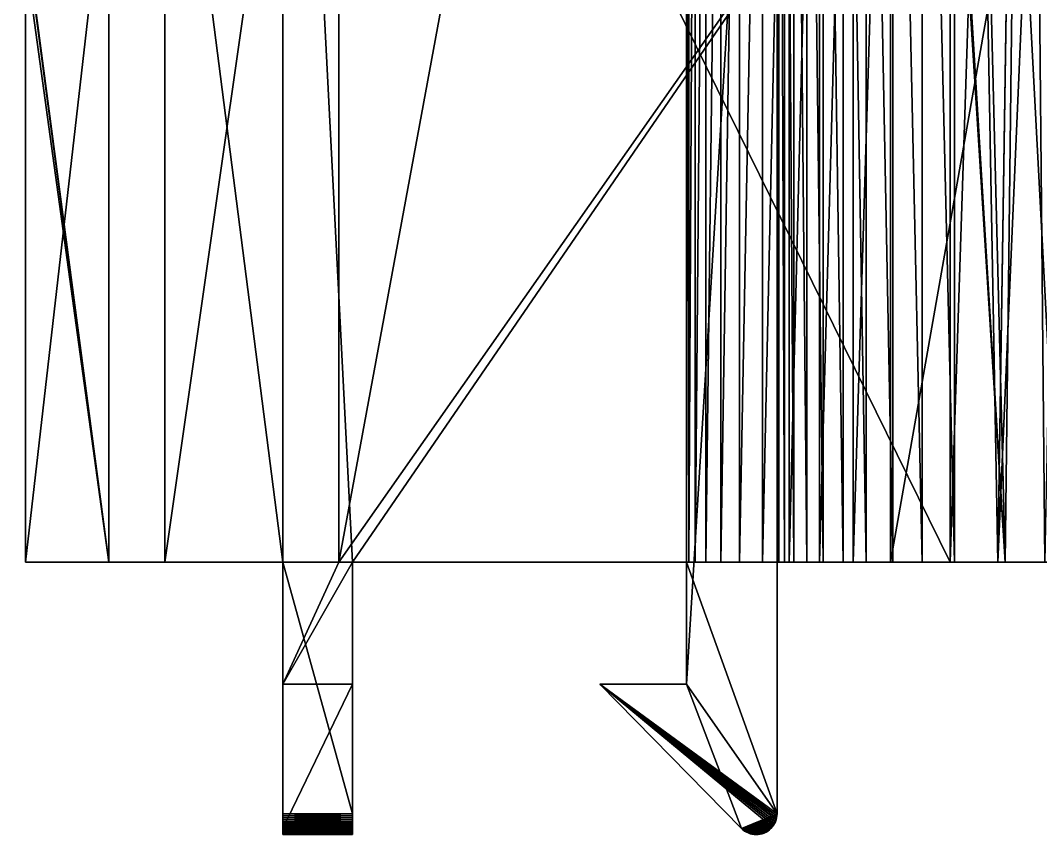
# Model space of a CAD drawing. Header units: inches. Extents: x 0 to 4.61, y -0.39 to 1.95.
# Drawn here: x 0.542 to 2.009, y -0.392 to 0.779 of the extents above; entities that cross this region are included whole.
import ezdxf

# ---------------------------------------------------------------- set-up
doc = ezdxf.new("R2010")
doc.units = ezdxf.units.IN
doc.header["$LTSCALE"] = 65.185185
doc.header["$MEASUREMENT"] = 0
for name, color, linetype in [('1', 7, 'CONTINUOUS'), ('11', 7, 'CONTINUOUS'), ('12', 7, 'CONTINUOUS'), ('13', 7, 'CONTINUOUS'), ('14', 7, 'CONTINUOUS'), ('16', 7, 'CONTINUOUS'), ('17', 7, 'CONTINUOUS'), ('18', 7, 'CONTINUOUS'), ('19', 7, 'CONTINUOUS'), ('2', 7, 'CONTINUOUS'), ('23', 7, 'CONTINUOUS'), ('24', 7, 'CONTINUOUS'), ('25', 7, 'CONTINUOUS'), ('27', 7, 'CONTINUOUS'), ('33', 7, 'CONTINUOUS'), ('37', 7, 'CONTINUOUS'), ('38', 7, 'CONTINUOUS'), ('39', 7, 'CONTINUOUS'), ('4', 7, 'CONTINUOUS'), ('40', 7, 'CONTINUOUS'), ('41', 7, 'CONTINUOUS'), ('42', 7, 'CONTINUOUS'), ('43', 7, 'CONTINUOUS'), ('44', 7, 'CONTINUOUS'), ('45', 7, 'CONTINUOUS'), ('5', 7, 'CONTINUOUS'), ('6', 7, 'CONTINUOUS')]:
    doc.layers.add(name, color=color, linetype=linetype)

msp = doc.modelspace()

# ---------------------------------------------------------------- linework, layer by layer
at = {"layer": '1', "color": 7, "linetype": 'CONTINUOUS', "true_color": 0xa3a3a3}
for points in [[(1.5, 0, -0.3787), (1.5, 0, -0.1), (1.5, 1.75), (1.5, 0, -0.3787)], [(1.5, 0, -0.3787), (1.5, 1.75), (1.5, 1.75, -0.3787), (1.5, 0, -0.3787)], [(1.5, 1.75), (1.5, 0, -0.1), (1.5, -0.175, -0.1), (1.5, 1.75)], [(1.5, -0.175), (1.5, 1.75), (1.5, -0.175, -0.1), (1.5, -0.175)]]:
    msp.add_3dface(points, dxfattribs=at)
at = {"layer": '11', "color": 7, "linetype": 'CONTINUOUS', "true_color": 0xa3a3a3}
for points in [[(0.55, 0, -2.5), (0.75, 0, -2.5), (0.75, 1.75, -2.5), (0.55, 0, -2.5)], [(0.55, 0, -2.5), (0.75, 1.75, -2.5), (0.55, 0.87, -2.5), (0.55, 0, -2.5)]]:
    msp.add_3dface(points, dxfattribs=at)
at = {"layer": '12', "color": 7, "linetype": 'CONTINUOUS', "true_color": 0xa3a3a3}
for points in [[(0.75, 0, -2.5), (1, 0, -3), (1, 1.75, -3), (0.75, 0, -2.5)], [(0.75, 1.75, -2.5), (0.75, 0, -2.5), (1, 1.75, -3), (0.75, 1.75, -2.5)]]:
    msp.add_3dface(points, dxfattribs=at)
at = {"layer": '13', "color": 7, "linetype": 'CONTINUOUS', "true_color": 0xa3a3a3}
for points in [[(1.63, 0, -0.1), (1.63, 0, -0.3787), (1.63, 1.95, -0.3787), (1.63, 0, -0.1)], [(1.63, -0.3616), (1.63, 0, -0.1), (1.63, 1.95, -0.3787), (1.63, -0.3616)], [(1.63, 1.95), (1.63, -0.3616), (1.63, 1.95, -0.3787), (1.63, 1.95)], [(1.63, -0.3616, -0.1), (1.63, 0, -0.1), (1.63, -0.3616), (1.63, -0.3616, -0.1)]]:
    msp.add_3dface(points, dxfattribs=at)
at = {"layer": '14', "color": 7, "linetype": 'CONTINUOUS', "true_color": 0xa3a3a3}
for points in [[(1.8848, 0, -0.9939), (4.6056, 0, -3.7147), (1.8848, 1.95, -0.9939), (1.8848, 0, -0.9939)], [(1.8848, 1.95, -0.9939), (4.6056, 0, -3.7147), (2.1926, 1.95, -1.3017), (1.8848, 1.95, -0.9939)]]:
    msp.add_3dface(points, dxfattribs=at)
at = {"layer": '16', "color": 7, "linetype": 'CONTINUOUS', "true_color": 0xa3a3a3}
for points in [[(1.0197, 0, -3.13), (0.9197, 0, -3.13), (0.9197, 1.95, -3.13), (1.0197, 0, -3.13)], [(1.8787, 0, -3.13), (1.0197, 0, -3.13), (0.9197, 1.95, -3.13), (1.8787, 0, -3.13)], [(1.8787, 1.3869, -3.13), (1.8787, 0, -3.13), (0.9197, 1.95, -3.13), (1.8787, 1.3869, -3.13)], [(0.9197, 0, -3.13), (1.0197, 0, -3.13), (1.0197, -0.3616, -3.13), (0.9197, 0, -3.13)], [(0.9197, -0.3616, -3.13), (0.9197, 0, -3.13), (1.0197, -0.3616, -3.13), (0.9197, -0.3616, -3.13)]]:
    msp.add_3dface(points, dxfattribs=at)
at = {"layer": '17', "color": 7, "linetype": 'CONTINUOUS', "true_color": 0xa3a3a3}
for points in [[(1.8787, 0, -3.13), (1.8787, 1.3869, -3.13), (1.9226, 1.346, -3.1311), (1.8787, 0, -3.13)], [(1.947, 0, -3.1327), (1.8787, 0, -3.13), (1.9226, 1.346, -3.1311), (1.947, 0, -3.1327)], [(1.9668, 1.3038, -3.1345), (1.947, 0, -3.1327), (1.9226, 1.346, -3.1311), (1.9668, 1.3038, -3.1345)], [(1.9668, 1.3007, -3.1345), (1.947, 0, -3.1327), (1.9668, 1.3038, -3.1345), (1.9668, 1.3007, -3.1345)], [(2.0026, 1.2845, -3.1388), (1.947, 0, -3.1327), (1.9668, 1.3007, -3.1345), (2.0026, 1.2845, -3.1388)], [(2.0148, 0, -3.1407), (1.947, 0, -3.1327), (2.0026, 1.2845, -3.1388), (2.0148, 0, -3.1407)], [(2.0382, 1.2677, -3.1447), (2.0148, 0, -3.1407), (2.0026, 1.2845, -3.1388), (2.0382, 1.2677, -3.1447)]]:
    msp.add_3dface(points, dxfattribs=at)
at = {"layer": '18', "color": 7, "linetype": 'CONTINUOUS', "true_color": 0xa3a3a3}
for points in [[(1.63, 0, -0.3787), (1.6327, 0, -0.447), (1.63, 1.95, -0.3787), (1.63, 0, -0.3787)], [(1.63, 1.95, -0.3787), (1.6327, 0, -0.447), (1.6328, 1.95, -0.4474), (1.63, 1.95, -0.3787)], [(1.6327, 0, -0.447), (1.6407, 0, -0.5148), (1.6328, 1.95, -0.4474), (1.6327, 0, -0.447)], [(1.6328, 1.95, -0.4474), (1.6407, 0, -0.5148), (1.6408, 1.95, -0.515), (1.6328, 1.95, -0.4474)], [(1.6407, 0, -0.5148), (1.654, 0, -0.5818), (1.6408, 1.95, -0.515), (1.6407, 0, -0.5148)], [(1.6408, 1.95, -0.515), (1.654, 0, -0.5818), (1.654, 1.95, -0.5817), (1.6408, 1.95, -0.515)], [(1.654, 0, -0.5818), (1.6726, 0, -0.6475), (1.654, 1.95, -0.5817), (1.654, 0, -0.5818)], [(1.654, 1.95, -0.5817), (1.6726, 0, -0.6475), (1.6726, 1.95, -0.6476), (1.654, 1.95, -0.5817)], [(1.6726, 0, -0.6475), (1.6962, 0, -0.7116), (1.6726, 1.95, -0.6476), (1.6726, 0, -0.6475)], [(1.6726, 1.95, -0.6476), (1.6962, 0, -0.7116), (1.6962, 1.95, -0.7116), (1.6726, 1.95, -0.6476)], [(1.6962, 0, -0.7116), (1.7248, 0, -0.7737), (1.6962, 1.95, -0.7116), (1.6962, 0, -0.7116)], [(1.6962, 1.95, -0.7116), (1.7248, 0, -0.7737), (1.7248, 1.95, -0.7736), (1.6962, 1.95, -0.7116)], [(1.7248, 0, -0.7737), (1.7582, 0, -0.8333), (1.7248, 1.95, -0.7736), (1.7248, 0, -0.7737)], [(1.7248, 1.95, -0.7736), (1.7582, 0, -0.8333), (1.7583, 1.95, -0.8333), (1.7248, 1.95, -0.7736)], [(1.7582, 0, -0.8333), (1.7962, 0, -0.89), (1.7583, 1.95, -0.8333), (1.7582, 0, -0.8333)], [(1.7583, 1.95, -0.8333), (1.7962, 0, -0.89), (1.796, 1.95, -0.8899), (1.7583, 1.95, -0.8333)], [(1.7962, 0, -0.89), (1.8384, 0, -0.9437), (1.796, 1.95, -0.8899), (1.7962, 0, -0.89)], [(1.796, 1.95, -0.8899), (1.8384, 0, -0.9437), (1.8382, 1.95, -0.9434), (1.796, 1.95, -0.8899)], [(1.8384, 0, -0.9437), (1.8848, 0, -0.9939), (1.8382, 1.95, -0.9434), (1.8384, 0, -0.9437)], [(1.8848, 0, -0.9939), (1.8848, 1.95, -0.9939), (1.8382, 1.95, -0.9434), (1.8848, 0, -0.9939)]]:
    msp.add_3dface(points, dxfattribs=at)
at = {"layer": '19', "color": 7, "linetype": 'CONTINUOUS', "true_color": 0xa3a3a3}
for points in [[(2.1926, 1.95, -1.3017), (4.6056, 0, -3.7147), (1.4855, 1.95, -2.0088), (2.1926, 1.95, -1.3017)], [(1.4855, 1.95, -2.0088), (4.6056, 0, -3.7147), (1.9474, 1.5767, -2.4707), (1.4855, 1.95, -2.0088)], [(1.9474, 1.5767, -2.4707), (4.6056, 0, -3.7147), (1.9723, 1.3038, -3.1211), (1.9474, 1.5767, -2.4707)], [(4.6056, 0, -3.7147), (2.0736, 1.2504, -3.152), (1.9723, 1.3038, -3.1211), (4.6056, 0, -3.7147)]]:
    msp.add_3dface(points, dxfattribs=at)
at = {"layer": '2', "color": 7, "linetype": 'CONTINUOUS', "true_color": 0xa3a3a3}
for points in [[(4.3284, 0, -3.6213), (1.7929, 0, -1.0858), (2.1007, 1.75, -1.3936), (4.3284, 0, -3.6213)], [(1.7929, 0, -1.0858), (1.7929, 1.75, -1.0858), (2.1007, 1.75, -1.3936), (1.7929, 0, -1.0858)]]:
    msp.add_3dface(points, dxfattribs=at)
at = {"layer": '23', "color": 7, "linetype": 'CONTINUOUS', "true_color": 0xa3a3a3}
for points in [[(0.6697, 0, -2.63), (0.5424, 0.9608, -2.63), (0.6697, 1.95, -2.63), (0.6697, 0, -2.63)], [(0.5424, 0.9608, -2.63), (0.6697, 0, -2.63), (0.548, 0.9158, -2.63), (0.5424, 0.9608, -2.63)], [(0.548, 0.9158, -2.63), (0.6697, 0, -2.63), (0.55, 0.87, -2.63), (0.548, 0.9158, -2.63)], [(0.6697, 0, -2.63), (0.55, 0, -2.63), (0.55, 0.87, -2.63), (0.6697, 0, -2.63)]]:
    msp.add_3dface(points, dxfattribs=at)
at = {"layer": '24', "color": 7, "linetype": 'CONTINUOUS', "true_color": 0xa3a3a3}
for points in [[(0.9197, 0, -3.13), (0.6697, 0, -2.63), (0.6697, 1.95, -2.63), (0.9197, 0, -3.13)], [(0.9197, 0, -3.13), (0.6697, 1.95, -2.63), (0.9197, 1.95, -3.13), (0.9197, 0, -3.13)]]:
    msp.add_3dface(points, dxfattribs=at)
at = {"layer": '25', "color": 7, "linetype": 'CONTINUOUS', "true_color": 0xa3a3a3}
for points in [[(0.55, 0, -2.63), (0.6697, 0, -2.63), (0.75, 0, -2.5), (0.55, 0, -2.63)], [(0.55, 0, -2.5), (0.55, 0, -2.63), (0.75, 0, -2.5), (0.55, 0, -2.5)], [(0.9197, 0, -3.13), (0.9197, 0, -3), (0.6697, 0, -2.63), (0.9197, 0, -3.13)], [(0.6697, 0, -2.63), (0.9197, 0, -3), (0.75, 0, -2.5), (0.6697, 0, -2.63)], [(0.75, 0, -2.5), (0.9197, 0, -3), (1, 0, -3), (0.75, 0, -2.5)], [(1.8787, 0, -3), (1.0197, 0, -3), (1.0197, 0, -3.13), (1.8787, 0, -3)], [(1.9576, 0, -3.0032), (1.8787, 0, -3), (1.0197, 0, -3.13), (1.9576, 0, -3.0032)], [(2.0354, 0, -3.0124), (1.9576, 0, -3.0032), (1.0197, 0, -3.13), (2.0354, 0, -3.0124)], [(2.112, 0, -3.0276), (2.0354, 0, -3.0124), (1.0197, 0, -3.13), (2.112, 0, -3.0276)], [(2.1877, 0, -3.049), (2.112, 0, -3.0276), (1.0197, 0, -3.13), (2.1877, 0, -3.049)], [(2.2614, 0, -3.0761), (2.1877, 0, -3.049), (1.0197, 0, -3.13), (2.2614, 0, -3.0761)], [(2.3326, 0, -3.109), (2.2614, 0, -3.0761), (1.0197, 0, -3.13), (2.3326, 0, -3.109)], [(1.8787, 0, -3.13), (2.3326, 0, -3.109), (1.0197, 0, -3.13), (1.8787, 0, -3.13)], [(1.5, 0, -0.3787), (1.5032, 0, -0.4576), (1.63, 0, -0.3787), (1.5, 0, -0.3787)], [(1.5, 0, -0.1), (1.5, 0, -0.3787), (1.63, 0, -0.1), (1.5, 0, -0.1)], [(1.63, 0, -0.1), (1.5, 0, -0.3787), (1.63, 0, -0.3787), (1.63, 0, -0.1)], [(1.5032, 0, -0.4576), (1.5124, 0, -0.5354), (1.6407, 0, -0.5148), (1.5032, 0, -0.4576)], [(1.63, 0, -0.3787), (1.5032, 0, -0.4576), (1.6327, 0, -0.447), (1.63, 0, -0.3787)], [(1.6327, 0, -0.447), (1.5032, 0, -0.4576), (1.6407, 0, -0.5148), (1.6327, 0, -0.447)], [(1.5124, 0, -0.5354), (1.5276, 0, -0.612), (1.654, 0, -0.5818), (1.5124, 0, -0.5354)], [(1.6407, 0, -0.5148), (1.5124, 0, -0.5354), (1.654, 0, -0.5818), (1.6407, 0, -0.5148)], [(1.5276, 0, -0.612), (1.549, 0, -0.6877), (1.6726, 0, -0.6475), (1.5276, 0, -0.612)], [(1.654, 0, -0.5818), (1.5276, 0, -0.612), (1.6726, 0, -0.6475), (1.654, 0, -0.5818)], [(1.549, 0, -0.6877), (1.5761, 0, -0.7614), (1.6962, 0, -0.7116), (1.549, 0, -0.6877)], [(1.6726, 0, -0.6475), (1.549, 0, -0.6877), (1.6962, 0, -0.7116), (1.6726, 0, -0.6475)], [(1.5761, 0, -0.7614), (1.609, 0, -0.8326), (1.7248, 0, -0.7737), (1.5761, 0, -0.7614)], [(1.6962, 0, -0.7116), (1.5761, 0, -0.7614), (1.7248, 0, -0.7737), (1.6962, 0, -0.7116)], [(1.609, 0, -0.8326), (1.6474, 0, -0.9013), (1.7582, 0, -0.8333), (1.609, 0, -0.8326)], [(1.7248, 0, -0.7737), (1.609, 0, -0.8326), (1.7582, 0, -0.8333), (1.7248, 0, -0.7737)], [(1.6474, 0, -0.9013), (1.6908, 0, -0.9663), (1.8384, 0, -0.9437), (1.6474, 0, -0.9013)], [(1.7582, 0, -0.8333), (1.6474, 0, -0.9013), (1.7962, 0, -0.89), (1.7582, 0, -0.8333)], [(1.7962, 0, -0.89), (1.6474, 0, -0.9013), (1.8384, 0, -0.9437), (1.7962, 0, -0.89)], [(1.6908, 0, -0.9663), (1.7393, 0, -1.0277), (1.8848, 0, -0.9939), (1.6908, 0, -0.9663)], [(1.8384, 0, -0.9437), (1.6908, 0, -0.9663), (1.8848, 0, -0.9939), (1.8384, 0, -0.9437)], [(1.7393, 0, -1.0277), (1.7929, 0, -1.0858), (1.8848, 0, -0.9939), (1.7393, 0, -1.0277)], [(1.7929, 0, -1.0858), (4.3284, 0, -3.6213), (1.8848, 0, -0.9939), (1.7929, 0, -1.0858)], [(1.947, 0, -3.1327), (2.3326, 0, -3.109), (1.8787, 0, -3.13), (1.947, 0, -3.1327)], [(1.8848, 0, -0.9939), (4.3284, 0, -3.6213), (4.6056, 0, -3.7147), (1.8848, 0, -0.9939)], [(2.0148, 0, -3.1407), (2.3326, 0, -3.109), (1.947, 0, -3.1327), (2.0148, 0, -3.1407)]]:
    msp.add_3dface(points, dxfattribs=at)
at = {"layer": '27', "color": 7, "linetype": 'CONTINUOUS', "true_color": 0xa3a3a3}
for points in [[(1.63, -0.3616), (1.63, 1.95), (1.5, -0.175), (1.63, -0.3616)], [(1.63, 1.95), (1.5, 1.75), (1.5, -0.175), (1.63, 1.95)], [(1.5786, -0.3826), (1.5, -0.175), (1.375, -0.175), (1.5786, -0.3826)], [(1.63, -0.3616), (1.5, -0.175), (1.5786, -0.3826), (1.63, -0.3616)], [(1.63, -0.3616), (1.5786, -0.3826), (1.6298, -0.3647), (1.63, -0.3616)], [(1.6298, -0.3647), (1.5786, -0.3826), (1.6293, -0.3676), (1.6298, -0.3647)], [(1.6293, -0.3676), (1.5786, -0.3826), (1.6286, -0.3705), (1.6293, -0.3676)], [(1.6286, -0.3705), (1.5786, -0.3826), (1.6277, -0.3732), (1.6286, -0.3705)], [(1.6277, -0.3732), (1.5786, -0.3826), (1.6264, -0.3757), (1.6277, -0.3732)], [(1.6264, -0.3757), (1.5786, -0.3826), (1.6249, -0.3782), (1.6264, -0.3757)], [(1.6249, -0.3782), (1.5786, -0.3826), (1.6231, -0.3806), (1.6249, -0.3782)], [(1.6231, -0.3806), (1.5786, -0.3826), (1.6211, -0.3829), (1.6231, -0.3806)], [(1.6211, -0.3829), (1.5786, -0.3826), (1.5809, -0.3846), (1.6211, -0.3829)], [(1.6189, -0.3848), (1.6211, -0.3829), (1.5809, -0.3846), (1.6189, -0.3848)], [(1.5833, -0.3864), (1.6189, -0.3848), (1.5809, -0.3846), (1.5833, -0.3864)], [(1.6166, -0.3866), (1.6189, -0.3848), (1.5833, -0.3864), (1.6166, -0.3866)], [(1.5858, -0.388), (1.6166, -0.3866), (1.5833, -0.3864), (1.5858, -0.388)], [(1.6141, -0.388), (1.6166, -0.3866), (1.5858, -0.388), (1.6141, -0.388)], [(1.5884, -0.3892), (1.6141, -0.388), (1.5858, -0.388), (1.5884, -0.3892)], [(1.6113, -0.3893), (1.6141, -0.388), (1.5884, -0.3892), (1.6113, -0.3893)], [(1.5911, -0.3902), (1.6113, -0.3893), (1.5884, -0.3892), (1.5911, -0.3902)], [(1.6085, -0.3903), (1.6113, -0.3893), (1.5911, -0.3902), (1.6085, -0.3903)], [(1.5939, -0.3909), (1.6085, -0.3903), (1.5911, -0.3902), (1.5939, -0.3909)], [(1.6057, -0.391), (1.6085, -0.3903), (1.5939, -0.3909), (1.6057, -0.391)], [(1.5968, -0.3914), (1.6057, -0.391), (1.5939, -0.3909), (1.5968, -0.3914)], [(1.6028, -0.3914), (1.6057, -0.391), (1.5968, -0.3914), (1.6028, -0.3914)], [(1.5998, -0.3915), (1.6028, -0.3914), (1.5968, -0.3914), (1.5998, -0.3915)]]:
    msp.add_3dface(points, dxfattribs=at)
at = {"layer": '33', "color": 7, "linetype": 'CONTINUOUS', "true_color": 0xa3a3a3}
for points in [[(0.55, 0, -2.63), (0.55, 0, -2.5), (0.55, 0.87, -2.5), (0.55, 0, -2.63)], [(0.55, 0.87, -2.63), (0.55, 0, -2.63), (0.55, 0.87, -2.5), (0.55, 0.87, -2.63)]]:
    msp.add_3dface(points, dxfattribs=at)
at = {"layer": '37', "color": 7, "linetype": 'CONTINUOUS', "true_color": 0xa3a3a3}
for points in [[(1.5, 0, -0.1), (1.63, 0, -0.1), (1.63, -0.3616, -0.1), (1.5, 0, -0.1)], [(1.5, 0, -0.1), (1.63, -0.3616, -0.1), (1.5, -0.175, -0.1), (1.5, 0, -0.1)], [(1.5, -0.175, -0.1), (1.63, -0.3616, -0.1), (1.375, -0.175, -0.1), (1.5, -0.175, -0.1)], [(1.375, -0.175, -0.1), (1.63, -0.3616, -0.1), (1.6298, -0.3647, -0.1), (1.375, -0.175, -0.1)], [(1.5786, -0.3826, -0.1), (1.375, -0.175, -0.1), (1.6231, -0.3806, -0.1), (1.5786, -0.3826, -0.1)], [(1.6231, -0.3806, -0.1), (1.375, -0.175, -0.1), (1.6249, -0.3782, -0.1), (1.6231, -0.3806, -0.1)], [(1.6249, -0.3782, -0.1), (1.375, -0.175, -0.1), (1.6264, -0.3757, -0.1), (1.6249, -0.3782, -0.1)], [(1.6264, -0.3757, -0.1), (1.375, -0.175, -0.1), (1.6277, -0.3732, -0.1), (1.6264, -0.3757, -0.1)], [(1.6277, -0.3732, -0.1), (1.375, -0.175, -0.1), (1.6286, -0.3705, -0.1), (1.6277, -0.3732, -0.1)], [(1.6286, -0.3705, -0.1), (1.375, -0.175, -0.1), (1.6293, -0.3676, -0.1), (1.6286, -0.3705, -0.1)], [(1.6293, -0.3676, -0.1), (1.375, -0.175, -0.1), (1.6298, -0.3647, -0.1), (1.6293, -0.3676, -0.1)], [(1.6211, -0.3829, -0.1), (1.5786, -0.3826, -0.1), (1.6231, -0.3806, -0.1), (1.6211, -0.3829, -0.1)], [(1.5809, -0.3846, -0.1), (1.5786, -0.3826, -0.1), (1.6211, -0.3829, -0.1), (1.5809, -0.3846, -0.1)], [(1.6189, -0.3848, -0.1), (1.5809, -0.3846, -0.1), (1.6211, -0.3829, -0.1), (1.6189, -0.3848, -0.1)], [(1.5833, -0.3864, -0.1), (1.5809, -0.3846, -0.1), (1.6189, -0.3848, -0.1), (1.5833, -0.3864, -0.1)], [(1.6166, -0.3866, -0.1), (1.5833, -0.3864, -0.1), (1.6189, -0.3848, -0.1), (1.6166, -0.3866, -0.1)], [(1.5858, -0.388, -0.1), (1.5833, -0.3864, -0.1), (1.6166, -0.3866, -0.1), (1.5858, -0.388, -0.1)], [(1.6141, -0.388, -0.1), (1.5858, -0.388, -0.1), (1.6166, -0.3866, -0.1), (1.6141, -0.388, -0.1)], [(1.5884, -0.3892, -0.1), (1.5858, -0.388, -0.1), (1.6141, -0.388, -0.1), (1.5884, -0.3892, -0.1)], [(1.6113, -0.3893, -0.1), (1.5884, -0.3892, -0.1), (1.6141, -0.388, -0.1), (1.6113, -0.3893, -0.1)], [(1.5911, -0.3902, -0.1), (1.5884, -0.3892, -0.1), (1.6113, -0.3893, -0.1), (1.5911, -0.3902, -0.1)], [(1.6085, -0.3903, -0.1), (1.5911, -0.3902, -0.1), (1.6113, -0.3893, -0.1), (1.6085, -0.3903, -0.1)], [(1.5939, -0.3909, -0.1), (1.5911, -0.3902, -0.1), (1.6085, -0.3903, -0.1), (1.5939, -0.3909, -0.1)], [(1.6057, -0.391, -0.1), (1.5939, -0.3909, -0.1), (1.6085, -0.3903, -0.1), (1.6057, -0.391, -0.1)], [(1.5968, -0.3914, -0.1), (1.5939, -0.3909, -0.1), (1.6057, -0.391, -0.1), (1.5968, -0.3914, -0.1)], [(1.6028, -0.3914, -0.1), (1.5968, -0.3914, -0.1), (1.6057, -0.391, -0.1), (1.6028, -0.3914, -0.1)], [(1.5998, -0.3915, -0.1), (1.5968, -0.3914, -0.1), (1.6028, -0.3914, -0.1), (1.5998, -0.3915, -0.1)]]:
    msp.add_3dface(points, dxfattribs=at)
at = {"layer": '38', "color": 7, "linetype": 'CONTINUOUS', "true_color": 0xa3a3a3}
for points in [[(1.5786, -0.3826), (1.375, -0.175), (1.5786, -0.3826, -0.1), (1.5786, -0.3826)], [(1.375, -0.175), (1.375, -0.175, -0.1), (1.5786, -0.3826, -0.1), (1.375, -0.175)]]:
    msp.add_3dface(points, dxfattribs=at)
at = {"layer": '39', "color": 7, "linetype": 'CONTINUOUS', "true_color": 0xa3a3a3}
for points in [[(1.5, -0.175), (1.5, -0.175, -0.1), (1.375, -0.175, -0.1), (1.5, -0.175)], [(1.375, -0.175), (1.5, -0.175), (1.375, -0.175, -0.1), (1.375, -0.175)]]:
    msp.add_3dface(points, dxfattribs=at)
at = {"layer": '4', "color": 7, "linetype": 'CONTINUOUS', "true_color": 0xa3a3a3}
for points in [[(1, 0, -3), (1.8787, 1.253, -3), (1.3229, 1.75, -3), (1, 0, -3)], [(1, 1.75, -3), (1, 0, -3), (1.3229, 1.75, -3), (1, 1.75, -3)], [(1, 0, -3), (1.0197, 0, -3), (1.8787, 1.253, -3), (1, 0, -3)], [(1.0197, 0, -3), (1.8787, 0, -3), (1.8787, 1.253, -3), (1.0197, 0, -3)], [(1, 0, -3), (0.9197, 0, -3), (0.9197, -0.175, -3), (1, 0, -3)], [(1.0197, 0, -3), (1, 0, -3), (0.9197, -0.175, -3), (1.0197, 0, -3)], [(1.0197, -0.175, -3), (1.0197, 0, -3), (0.9197, -0.175, -3), (1.0197, -0.175, -3)]]:
    msp.add_3dface(points, dxfattribs=at)
at = {"layer": '40', "color": 7, "linetype": 'CONTINUOUS', "true_color": 0xa3a3a3}
for points in [[(1.6298, -0.3647), (1.6293, -0.3676), (1.6298, -0.3647, -0.1), (1.6298, -0.3647)], [(1.6293, -0.3676), (1.6293, -0.3676, -0.1), (1.6298, -0.3647, -0.1), (1.6293, -0.3676)], [(1.63, -0.3616, -0.1), (1.63, -0.3616), (1.6298, -0.3647), (1.63, -0.3616, -0.1)], [(1.63, -0.3616, -0.1), (1.6298, -0.3647), (1.6298, -0.3647, -0.1), (1.63, -0.3616, -0.1)], [(1.6231, -0.3806), (1.6211, -0.3829), (1.6231, -0.3806, -0.1), (1.6231, -0.3806)], [(1.6211, -0.3829), (1.6211, -0.3829, -0.1), (1.6231, -0.3806, -0.1), (1.6211, -0.3829)], [(1.6249, -0.3782), (1.6231, -0.3806), (1.6249, -0.3782, -0.1), (1.6249, -0.3782)], [(1.6231, -0.3806), (1.6231, -0.3806, -0.1), (1.6249, -0.3782, -0.1), (1.6231, -0.3806)], [(1.6264, -0.3757), (1.6249, -0.3782), (1.6264, -0.3757, -0.1), (1.6264, -0.3757)], [(1.6249, -0.3782), (1.6249, -0.3782, -0.1), (1.6264, -0.3757, -0.1), (1.6249, -0.3782)], [(1.6277, -0.3732), (1.6264, -0.3757), (1.6277, -0.3732, -0.1), (1.6277, -0.3732)], [(1.6264, -0.3757), (1.6264, -0.3757, -0.1), (1.6277, -0.3732, -0.1), (1.6264, -0.3757)], [(1.6286, -0.3705), (1.6277, -0.3732), (1.6286, -0.3705, -0.1), (1.6286, -0.3705)], [(1.6277, -0.3732), (1.6277, -0.3732, -0.1), (1.6286, -0.3705, -0.1), (1.6277, -0.3732)], [(1.6293, -0.3676), (1.6286, -0.3705), (1.6293, -0.3676, -0.1), (1.6293, -0.3676)], [(1.6286, -0.3705), (1.6286, -0.3705, -0.1), (1.6293, -0.3676, -0.1), (1.6286, -0.3705)], [(1.5809, -0.3846), (1.5786, -0.3826), (1.5809, -0.3846, -0.1), (1.5809, -0.3846)], [(1.5786, -0.3826), (1.5786, -0.3826, -0.1), (1.5809, -0.3846, -0.1), (1.5786, -0.3826)], [(1.5833, -0.3864), (1.5809, -0.3846), (1.5833, -0.3864, -0.1), (1.5833, -0.3864)], [(1.5809, -0.3846), (1.5809, -0.3846, -0.1), (1.5833, -0.3864, -0.1), (1.5809, -0.3846)], [(1.5858, -0.388), (1.5833, -0.3864), (1.5858, -0.388, -0.1), (1.5858, -0.388)], [(1.5833, -0.3864), (1.5833, -0.3864, -0.1), (1.5858, -0.388, -0.1), (1.5833, -0.3864)], [(1.5884, -0.3892), (1.5858, -0.388), (1.5884, -0.3892, -0.1), (1.5884, -0.3892)], [(1.5858, -0.388), (1.5858, -0.388, -0.1), (1.5884, -0.3892, -0.1), (1.5858, -0.388)], [(1.5911, -0.3902), (1.5884, -0.3892), (1.5911, -0.3902, -0.1), (1.5911, -0.3902)], [(1.5884, -0.3892), (1.5884, -0.3892, -0.1), (1.5911, -0.3902, -0.1), (1.5884, -0.3892)], [(1.5939, -0.3909), (1.5911, -0.3902), (1.5939, -0.3909, -0.1), (1.5939, -0.3909)], [(1.5911, -0.3902), (1.5911, -0.3902, -0.1), (1.5939, -0.3909, -0.1), (1.5911, -0.3902)], [(1.5968, -0.3914), (1.5939, -0.3909), (1.5968, -0.3914, -0.1), (1.5968, -0.3914)], [(1.5939, -0.3909), (1.5939, -0.3909, -0.1), (1.5968, -0.3914, -0.1), (1.5939, -0.3909)], [(1.5998, -0.3915), (1.5968, -0.3914), (1.5998, -0.3915, -0.1), (1.5998, -0.3915)], [(1.5968, -0.3914), (1.5968, -0.3914, -0.1), (1.5998, -0.3915, -0.1), (1.5968, -0.3914)], [(1.6028, -0.3914), (1.5998, -0.3915), (1.6028, -0.3914, -0.1), (1.6028, -0.3914)], [(1.5998, -0.3915), (1.5998, -0.3915, -0.1), (1.6028, -0.3914, -0.1), (1.5998, -0.3915)], [(1.6057, -0.391), (1.6028, -0.3914), (1.6057, -0.391, -0.1), (1.6057, -0.391)], [(1.6028, -0.3914), (1.6028, -0.3914, -0.1), (1.6057, -0.391, -0.1), (1.6028, -0.3914)], [(1.6085, -0.3903), (1.6057, -0.391), (1.6085, -0.3903, -0.1), (1.6085, -0.3903)], [(1.6057, -0.391), (1.6057, -0.391, -0.1), (1.6085, -0.3903, -0.1), (1.6057, -0.391)], [(1.6113, -0.3893), (1.6085, -0.3903), (1.6113, -0.3893, -0.1), (1.6113, -0.3893)], [(1.6085, -0.3903), (1.6085, -0.3903, -0.1), (1.6113, -0.3893, -0.1), (1.6085, -0.3903)], [(1.6141, -0.388), (1.6113, -0.3893), (1.6141, -0.388, -0.1), (1.6141, -0.388)], [(1.6113, -0.3893), (1.6113, -0.3893, -0.1), (1.6141, -0.388, -0.1), (1.6113, -0.3893)], [(1.6166, -0.3866), (1.6141, -0.388), (1.6166, -0.3866, -0.1), (1.6166, -0.3866)], [(1.6141, -0.388), (1.6141, -0.388, -0.1), (1.6166, -0.3866, -0.1), (1.6141, -0.388)], [(1.6189, -0.3848), (1.6166, -0.3866), (1.6189, -0.3848, -0.1), (1.6189, -0.3848)], [(1.6166, -0.3866), (1.6166, -0.3866, -0.1), (1.6189, -0.3848, -0.1), (1.6166, -0.3866)], [(1.6211, -0.3829), (1.6189, -0.3848), (1.6211, -0.3829, -0.1), (1.6211, -0.3829)], [(1.6189, -0.3848), (1.6189, -0.3848, -0.1), (1.6211, -0.3829, -0.1), (1.6189, -0.3848)]]:
    msp.add_3dface(points, dxfattribs=at)
at = {"layer": '41', "color": 7, "linetype": 'CONTINUOUS', "true_color": 0xa3a3a3}
for points in [[(0.9197, 0, -3), (0.9197, 0, -3.13), (0.9197, -0.3616, -3.13), (0.9197, 0, -3)], [(0.9197, 0, -3), (0.9197, -0.3616, -3.13), (0.9197, -0.175, -3), (0.9197, 0, -3)], [(0.9197, -0.175, -3), (0.9197, -0.3616, -3.13), (0.9197, -0.175, -2.875), (0.9197, -0.175, -3)], [(0.9197, -0.175, -2.875), (0.9197, -0.3616, -3.13), (0.9197, -0.3647, -3.1298), (0.9197, -0.175, -2.875)], [(0.9197, -0.3826, -3.0786), (0.9197, -0.175, -2.875), (0.9197, -0.3806, -3.1231), (0.9197, -0.3826, -3.0786)], [(0.9197, -0.3806, -3.1231), (0.9197, -0.175, -2.875), (0.9197, -0.3782, -3.1249), (0.9197, -0.3806, -3.1231)], [(0.9197, -0.3782, -3.1249), (0.9197, -0.175, -2.875), (0.9197, -0.3757, -3.1264), (0.9197, -0.3782, -3.1249)], [(0.9197, -0.3757, -3.1264), (0.9197, -0.175, -2.875), (0.9197, -0.3732, -3.1277), (0.9197, -0.3757, -3.1264)], [(0.9197, -0.3732, -3.1277), (0.9197, -0.175, -2.875), (0.9197, -0.3705, -3.1286), (0.9197, -0.3732, -3.1277)], [(0.9197, -0.3705, -3.1286), (0.9197, -0.175, -2.875), (0.9197, -0.3676, -3.1293), (0.9197, -0.3705, -3.1286)], [(0.9197, -0.3676, -3.1293), (0.9197, -0.175, -2.875), (0.9197, -0.3647, -3.1298), (0.9197, -0.3676, -3.1293)], [(0.9197, -0.3829, -3.1211), (0.9197, -0.3826, -3.0786), (0.9197, -0.3806, -3.1231), (0.9197, -0.3829, -3.1211)], [(0.9197, -0.3846, -3.0809), (0.9197, -0.3826, -3.0786), (0.9197, -0.3829, -3.1211), (0.9197, -0.3846, -3.0809)], [(0.9197, -0.3848, -3.1189), (0.9197, -0.3846, -3.0809), (0.9197, -0.3829, -3.1211), (0.9197, -0.3848, -3.1189)], [(0.9197, -0.3864, -3.0833), (0.9197, -0.3846, -3.0809), (0.9197, -0.3848, -3.1189), (0.9197, -0.3864, -3.0833)], [(0.9197, -0.3866, -3.1166), (0.9197, -0.3864, -3.0833), (0.9197, -0.3848, -3.1189), (0.9197, -0.3866, -3.1166)], [(0.9197, -0.388, -3.0858), (0.9197, -0.3864, -3.0833), (0.9197, -0.3866, -3.1166), (0.9197, -0.388, -3.0858)], [(0.9197, -0.388, -3.1141), (0.9197, -0.388, -3.0858), (0.9197, -0.3866, -3.1166), (0.9197, -0.388, -3.1141)], [(0.9197, -0.3892, -3.0884), (0.9197, -0.388, -3.0858), (0.9197, -0.388, -3.1141), (0.9197, -0.3892, -3.0884)], [(0.9197, -0.3893, -3.1113), (0.9197, -0.3892, -3.0884), (0.9197, -0.388, -3.1141), (0.9197, -0.3893, -3.1113)], [(0.9197, -0.3902, -3.0911), (0.9197, -0.3892, -3.0884), (0.9197, -0.3893, -3.1113), (0.9197, -0.3902, -3.0911)], [(0.9197, -0.3903, -3.1085), (0.9197, -0.3902, -3.0911), (0.9197, -0.3893, -3.1113), (0.9197, -0.3903, -3.1085)], [(0.9197, -0.3909, -3.0939), (0.9197, -0.3902, -3.0911), (0.9197, -0.3903, -3.1085), (0.9197, -0.3909, -3.0939)], [(0.9197, -0.391, -3.1057), (0.9197, -0.3909, -3.0939), (0.9197, -0.3903, -3.1085), (0.9197, -0.391, -3.1057)], [(0.9197, -0.3914, -3.0968), (0.9197, -0.3909, -3.0939), (0.9197, -0.391, -3.1057), (0.9197, -0.3914, -3.0968)], [(0.9197, -0.3914, -3.1028), (0.9197, -0.3914, -3.0968), (0.9197, -0.391, -3.1057), (0.9197, -0.3914, -3.1028)], [(0.9197, -0.3915, -3.0998), (0.9197, -0.3914, -3.0968), (0.9197, -0.3914, -3.1028), (0.9197, -0.3915, -3.0998)]]:
    msp.add_3dface(points, dxfattribs=at)
at = {"layer": '42', "color": 7, "linetype": 'CONTINUOUS', "true_color": 0xa3a3a3}
for points in [[(1.0197, 0, -3.13), (1.0197, 0, -3), (1.0197, -0.175, -3), (1.0197, 0, -3.13)], [(1.0197, -0.3616, -3.13), (1.0197, 0, -3.13), (1.0197, -0.175, -3), (1.0197, -0.3616, -3.13)], [(1.0197, -0.3616, -3.13), (1.0197, -0.175, -3), (1.0197, -0.3826, -3.0786), (1.0197, -0.3616, -3.13)], [(1.0197, -0.3826, -3.0786), (1.0197, -0.175, -3), (1.0197, -0.175, -2.875), (1.0197, -0.3826, -3.0786)], [(1.0197, -0.3616, -3.13), (1.0197, -0.3826, -3.0786), (1.0197, -0.3647, -3.1298), (1.0197, -0.3616, -3.13)], [(1.0197, -0.3647, -3.1298), (1.0197, -0.3826, -3.0786), (1.0197, -0.3676, -3.1293), (1.0197, -0.3647, -3.1298)], [(1.0197, -0.3676, -3.1293), (1.0197, -0.3826, -3.0786), (1.0197, -0.3705, -3.1286), (1.0197, -0.3676, -3.1293)], [(1.0197, -0.3705, -3.1286), (1.0197, -0.3826, -3.0786), (1.0197, -0.3732, -3.1277), (1.0197, -0.3705, -3.1286)], [(1.0197, -0.3732, -3.1277), (1.0197, -0.3826, -3.0786), (1.0197, -0.3757, -3.1264), (1.0197, -0.3732, -3.1277)], [(1.0197, -0.3757, -3.1264), (1.0197, -0.3826, -3.0786), (1.0197, -0.3782, -3.1249), (1.0197, -0.3757, -3.1264)], [(1.0197, -0.3782, -3.1249), (1.0197, -0.3826, -3.0786), (1.0197, -0.3806, -3.1231), (1.0197, -0.3782, -3.1249)], [(1.0197, -0.3806, -3.1231), (1.0197, -0.3826, -3.0786), (1.0197, -0.3829, -3.1211), (1.0197, -0.3806, -3.1231)], [(1.0197, -0.3829, -3.1211), (1.0197, -0.3826, -3.0786), (1.0197, -0.3846, -3.0809), (1.0197, -0.3829, -3.1211)], [(1.0197, -0.3848, -3.1189), (1.0197, -0.3829, -3.1211), (1.0197, -0.3846, -3.0809), (1.0197, -0.3848, -3.1189)], [(1.0197, -0.3864, -3.0833), (1.0197, -0.3848, -3.1189), (1.0197, -0.3846, -3.0809), (1.0197, -0.3864, -3.0833)], [(1.0197, -0.3866, -3.1166), (1.0197, -0.3848, -3.1189), (1.0197, -0.3864, -3.0833), (1.0197, -0.3866, -3.1166)], [(1.0197, -0.388, -3.0858), (1.0197, -0.3866, -3.1166), (1.0197, -0.3864, -3.0833), (1.0197, -0.388, -3.0858)], [(1.0197, -0.388, -3.1141), (1.0197, -0.3866, -3.1166), (1.0197, -0.388, -3.0858), (1.0197, -0.388, -3.1141)], [(1.0197, -0.3893, -3.1113), (1.0197, -0.388, -3.1141), (1.0197, -0.3892, -3.0884), (1.0197, -0.3893, -3.1113)], [(1.0197, -0.3892, -3.0884), (1.0197, -0.388, -3.1141), (1.0197, -0.388, -3.0858), (1.0197, -0.3892, -3.0884)], [(1.0197, -0.3902, -3.0911), (1.0197, -0.3893, -3.1113), (1.0197, -0.3892, -3.0884), (1.0197, -0.3902, -3.0911)], [(1.0197, -0.3903, -3.1085), (1.0197, -0.3893, -3.1113), (1.0197, -0.3902, -3.0911), (1.0197, -0.3903, -3.1085)], [(1.0197, -0.3909, -3.0939), (1.0197, -0.3903, -3.1085), (1.0197, -0.3902, -3.0911), (1.0197, -0.3909, -3.0939)], [(1.0197, -0.391, -3.1057), (1.0197, -0.3903, -3.1085), (1.0197, -0.3909, -3.0939), (1.0197, -0.391, -3.1057)], [(1.0197, -0.3914, -3.0968), (1.0197, -0.391, -3.1057), (1.0197, -0.3909, -3.0939), (1.0197, -0.3914, -3.0968)], [(1.0197, -0.3914, -3.1028), (1.0197, -0.391, -3.1057), (1.0197, -0.3914, -3.0968), (1.0197, -0.3914, -3.1028)], [(1.0197, -0.3915, -3.0998), (1.0197, -0.3914, -3.1028), (1.0197, -0.3914, -3.0968), (1.0197, -0.3915, -3.0998)]]:
    msp.add_3dface(points, dxfattribs=at)
at = {"layer": '43', "color": 7, "linetype": 'CONTINUOUS', "true_color": 0xa3a3a3}
for points in [[(0.9197, -0.175, -2.875), (0.9197, -0.3826, -3.0786), (1.0197, -0.175, -2.875), (0.9197, -0.175, -2.875)], [(0.9197, -0.3826, -3.0786), (1.0197, -0.3826, -3.0786), (1.0197, -0.175, -2.875), (0.9197, -0.3826, -3.0786)]]:
    msp.add_3dface(points, dxfattribs=at)
at = {"layer": '44', "color": 7, "linetype": 'CONTINUOUS', "true_color": 0xa3a3a3}
for points in [[(1.0197, -0.175, -3), (0.9197, -0.175, -3), (0.9197, -0.175, -2.875), (1.0197, -0.175, -3)], [(1.0197, -0.175, -3), (0.9197, -0.175, -2.875), (1.0197, -0.175, -2.875), (1.0197, -0.175, -3)]]:
    msp.add_3dface(points, dxfattribs=at)
at = {"layer": '45', "color": 7, "linetype": 'CONTINUOUS', "true_color": 0xa3a3a3}
for points in [[(0.9197, -0.3616, -3.13), (1.0197, -0.3616, -3.13), (1.0197, -0.3647, -3.1298), (0.9197, -0.3616, -3.13)], [(0.9197, -0.3647, -3.1298), (0.9197, -0.3616, -3.13), (1.0197, -0.3647, -3.1298), (0.9197, -0.3647, -3.1298)], [(0.9197, -0.3676, -3.1293), (0.9197, -0.3647, -3.1298), (1.0197, -0.3676, -3.1293), (0.9197, -0.3676, -3.1293)], [(0.9197, -0.3647, -3.1298), (1.0197, -0.3647, -3.1298), (1.0197, -0.3676, -3.1293), (0.9197, -0.3647, -3.1298)], [(0.9197, -0.3705, -3.1286), (0.9197, -0.3676, -3.1293), (1.0197, -0.3705, -3.1286), (0.9197, -0.3705, -3.1286)], [(0.9197, -0.3676, -3.1293), (1.0197, -0.3676, -3.1293), (1.0197, -0.3705, -3.1286), (0.9197, -0.3676, -3.1293)], [(0.9197, -0.3732, -3.1277), (0.9197, -0.3705, -3.1286), (1.0197, -0.3732, -3.1277), (0.9197, -0.3732, -3.1277)], [(0.9197, -0.3705, -3.1286), (1.0197, -0.3705, -3.1286), (1.0197, -0.3732, -3.1277), (0.9197, -0.3705, -3.1286)], [(0.9197, -0.3757, -3.1264), (0.9197, -0.3732, -3.1277), (1.0197, -0.3757, -3.1264), (0.9197, -0.3757, -3.1264)], [(0.9197, -0.3732, -3.1277), (1.0197, -0.3732, -3.1277), (1.0197, -0.3757, -3.1264), (0.9197, -0.3732, -3.1277)], [(0.9197, -0.3782, -3.1249), (0.9197, -0.3757, -3.1264), (1.0197, -0.3782, -3.1249), (0.9197, -0.3782, -3.1249)], [(0.9197, -0.3757, -3.1264), (1.0197, -0.3757, -3.1264), (1.0197, -0.3782, -3.1249), (0.9197, -0.3757, -3.1264)], [(0.9197, -0.3806, -3.1231), (0.9197, -0.3782, -3.1249), (1.0197, -0.3806, -3.1231), (0.9197, -0.3806, -3.1231)], [(0.9197, -0.3782, -3.1249), (1.0197, -0.3782, -3.1249), (1.0197, -0.3806, -3.1231), (0.9197, -0.3782, -3.1249)], [(0.9197, -0.3829, -3.1211), (0.9197, -0.3806, -3.1231), (1.0197, -0.3829, -3.1211), (0.9197, -0.3829, -3.1211)], [(0.9197, -0.3806, -3.1231), (1.0197, -0.3806, -3.1231), (1.0197, -0.3829, -3.1211), (0.9197, -0.3806, -3.1231)], [(0.9197, -0.3826, -3.0786), (0.9197, -0.3846, -3.0809), (1.0197, -0.3826, -3.0786), (0.9197, -0.3826, -3.0786)], [(1.0197, -0.3826, -3.0786), (0.9197, -0.3846, -3.0809), (1.0197, -0.3846, -3.0809), (1.0197, -0.3826, -3.0786)], [(0.9197, -0.3848, -3.1189), (0.9197, -0.3829, -3.1211), (1.0197, -0.3848, -3.1189), (0.9197, -0.3848, -3.1189)], [(0.9197, -0.3829, -3.1211), (1.0197, -0.3829, -3.1211), (1.0197, -0.3848, -3.1189), (0.9197, -0.3829, -3.1211)], [(0.9197, -0.3846, -3.0809), (0.9197, -0.3864, -3.0833), (1.0197, -0.3846, -3.0809), (0.9197, -0.3846, -3.0809)], [(0.9197, -0.3864, -3.0833), (1.0197, -0.3864, -3.0833), (1.0197, -0.3846, -3.0809), (0.9197, -0.3864, -3.0833)], [(0.9197, -0.3866, -3.1166), (0.9197, -0.3848, -3.1189), (1.0197, -0.3866, -3.1166), (0.9197, -0.3866, -3.1166)], [(0.9197, -0.3848, -3.1189), (1.0197, -0.3848, -3.1189), (1.0197, -0.3866, -3.1166), (0.9197, -0.3848, -3.1189)], [(0.9197, -0.3864, -3.0833), (0.9197, -0.388, -3.0858), (1.0197, -0.3864, -3.0833), (0.9197, -0.3864, -3.0833)], [(0.9197, -0.388, -3.0858), (1.0197, -0.388, -3.0858), (1.0197, -0.3864, -3.0833), (0.9197, -0.388, -3.0858)], [(0.9197, -0.388, -3.1141), (0.9197, -0.3866, -3.1166), (1.0197, -0.388, -3.1141), (0.9197, -0.388, -3.1141)], [(0.9197, -0.3866, -3.1166), (1.0197, -0.3866, -3.1166), (1.0197, -0.388, -3.1141), (0.9197, -0.3866, -3.1166)], [(0.9197, -0.388, -3.0858), (0.9197, -0.3892, -3.0884), (1.0197, -0.388, -3.0858), (0.9197, -0.388, -3.0858)], [(0.9197, -0.3892, -3.0884), (1.0197, -0.3892, -3.0884), (1.0197, -0.388, -3.0858), (0.9197, -0.3892, -3.0884)], [(0.9197, -0.3893, -3.1113), (0.9197, -0.388, -3.1141), (1.0197, -0.3893, -3.1113), (0.9197, -0.3893, -3.1113)], [(0.9197, -0.388, -3.1141), (1.0197, -0.388, -3.1141), (1.0197, -0.3893, -3.1113), (0.9197, -0.388, -3.1141)], [(0.9197, -0.3892, -3.0884), (0.9197, -0.3902, -3.0911), (1.0197, -0.3892, -3.0884), (0.9197, -0.3892, -3.0884)], [(0.9197, -0.3902, -3.0911), (1.0197, -0.3902, -3.0911), (1.0197, -0.3892, -3.0884), (0.9197, -0.3902, -3.0911)], [(0.9197, -0.3903, -3.1085), (0.9197, -0.3893, -3.1113), (1.0197, -0.3903, -3.1085), (0.9197, -0.3903, -3.1085)], [(0.9197, -0.3893, -3.1113), (1.0197, -0.3893, -3.1113), (1.0197, -0.3903, -3.1085), (0.9197, -0.3893, -3.1113)], [(0.9197, -0.3902, -3.0911), (0.9197, -0.3909, -3.0939), (1.0197, -0.3902, -3.0911), (0.9197, -0.3902, -3.0911)], [(0.9197, -0.3909, -3.0939), (1.0197, -0.3909, -3.0939), (1.0197, -0.3902, -3.0911), (0.9197, -0.3909, -3.0939)], [(0.9197, -0.391, -3.1057), (0.9197, -0.3903, -3.1085), (1.0197, -0.391, -3.1057), (0.9197, -0.391, -3.1057)], [(0.9197, -0.3903, -3.1085), (1.0197, -0.3903, -3.1085), (1.0197, -0.391, -3.1057), (0.9197, -0.3903, -3.1085)], [(0.9197, -0.3909, -3.0939), (0.9197, -0.3914, -3.0968), (1.0197, -0.3909, -3.0939), (0.9197, -0.3909, -3.0939)], [(0.9197, -0.3914, -3.0968), (1.0197, -0.3914, -3.0968), (1.0197, -0.3909, -3.0939), (0.9197, -0.3914, -3.0968)], [(0.9197, -0.3914, -3.1028), (0.9197, -0.391, -3.1057), (1.0197, -0.3914, -3.1028), (0.9197, -0.3914, -3.1028)], [(0.9197, -0.391, -3.1057), (1.0197, -0.391, -3.1057), (1.0197, -0.3914, -3.1028), (0.9197, -0.391, -3.1057)], [(0.9197, -0.3914, -3.0968), (0.9197, -0.3915, -3.0998), (1.0197, -0.3914, -3.0968), (0.9197, -0.3914, -3.0968)], [(0.9197, -0.3915, -3.0998), (0.9197, -0.3914, -3.1028), (1.0197, -0.3915, -3.0998), (0.9197, -0.3915, -3.0998)], [(0.9197, -0.3915, -3.0998), (1.0197, -0.3915, -3.0998), (1.0197, -0.3914, -3.0968), (0.9197, -0.3915, -3.0998)], [(0.9197, -0.3914, -3.1028), (1.0197, -0.3914, -3.1028), (1.0197, -0.3915, -3.0998), (0.9197, -0.3914, -3.1028)]]:
    msp.add_3dface(points, dxfattribs=at)
at = {"layer": '5', "color": 7, "linetype": 'CONTINUOUS', "true_color": 0xa3a3a3}
for points in [[(1.8787, 0, -3), (1.9576, 0, -3.0032), (1.8787, 1.253, -3), (1.8787, 0, -3)], [(1.8787, 1.253, -3), (1.9576, 0, -3.0032), (1.8819, 1.2396, -3), (1.8787, 1.253, -3)], [(1.8819, 1.2396, -3), (1.9576, 0, -3.0032), (1.9272, 1.2208, -3.0012), (1.8819, 1.2396, -3)], [(1.9272, 1.2208, -3.0012), (1.9576, 0, -3.0032), (1.972, 1.2014, -3.0044), (1.9272, 1.2208, -3.0012)], [(1.9576, 0, -3.0032), (2.0354, 0, -3.0124), (1.972, 1.2014, -3.0044), (1.9576, 0, -3.0032)], [(1.972, 1.2014, -3.0044), (2.0354, 0, -3.0124), (2.0163, 1.1814, -3.0095), (1.972, 1.2014, -3.0044)]]:
    msp.add_3dface(points, dxfattribs=at)
at = {"layer": '6', "color": 7, "linetype": 'CONTINUOUS', "true_color": 0xa3a3a3}
for points in [[(1.5032, 0, -0.4576), (1.5, 0, -0.3787), (1.5032, 1.75, -0.4575), (1.5032, 0, -0.4576)], [(1.5, 0, -0.3787), (1.5, 1.75, -0.3787), (1.5032, 1.75, -0.4575), (1.5, 0, -0.3787)], [(1.5124, 0, -0.5354), (1.5032, 0, -0.4576), (1.5123, 1.75, -0.5352), (1.5124, 0, -0.5354)], [(1.5123, 1.75, -0.5352), (1.5032, 0, -0.4576), (1.5032, 1.75, -0.4575), (1.5123, 1.75, -0.5352)], [(1.5276, 1.75, -0.6119), (1.5124, 0, -0.5354), (1.5123, 1.75, -0.5352), (1.5276, 1.75, -0.6119)], [(1.5276, 0, -0.612), (1.5124, 0, -0.5354), (1.5276, 1.75, -0.6119), (1.5276, 0, -0.612)], [(1.549, 0, -0.6877), (1.5276, 0, -0.612), (1.549, 1.75, -0.6876), (1.549, 0, -0.6877)], [(1.549, 1.75, -0.6876), (1.5276, 0, -0.612), (1.5276, 1.75, -0.6119), (1.549, 1.75, -0.6876)], [(1.5761, 0, -0.7614), (1.549, 0, -0.6877), (1.5761, 1.75, -0.7613), (1.5761, 0, -0.7614)], [(1.5761, 1.75, -0.7613), (1.549, 0, -0.6877), (1.549, 1.75, -0.6876), (1.5761, 1.75, -0.7613)], [(1.609, 0, -0.8326), (1.5761, 0, -0.7614), (1.609, 1.75, -0.8325), (1.609, 0, -0.8326)], [(1.609, 1.75, -0.8325), (1.5761, 0, -0.7614), (1.5761, 1.75, -0.7613), (1.609, 1.75, -0.8325)], [(1.6474, 0, -0.9013), (1.609, 0, -0.8326), (1.6474, 1.75, -0.9012), (1.6474, 0, -0.9013)], [(1.6474, 1.75, -0.9012), (1.609, 0, -0.8326), (1.609, 1.75, -0.8325), (1.6474, 1.75, -0.9012)], [(1.6908, 0, -0.9663), (1.6474, 0, -0.9013), (1.6908, 1.75, -0.9662), (1.6908, 0, -0.9663)], [(1.6908, 1.75, -0.9662), (1.6474, 0, -0.9013), (1.6474, 1.75, -0.9012), (1.6908, 1.75, -0.9662)], [(1.7393, 0, -1.0277), (1.6908, 0, -0.9663), (1.7393, 1.75, -1.0277), (1.7393, 0, -1.0277)], [(1.7393, 1.75, -1.0277), (1.6908, 0, -0.9663), (1.6908, 1.75, -0.9662), (1.7393, 1.75, -1.0277)], [(1.7929, 0, -1.0858), (1.7393, 0, -1.0277), (1.7929, 1.75, -1.0858), (1.7929, 0, -1.0858)], [(1.7929, 1.75, -1.0858), (1.7393, 0, -1.0277), (1.7393, 1.75, -1.0277), (1.7929, 1.75, -1.0858)]]:
    msp.add_3dface(points, dxfattribs=at)

doc.saveas('drawing.dxf')
